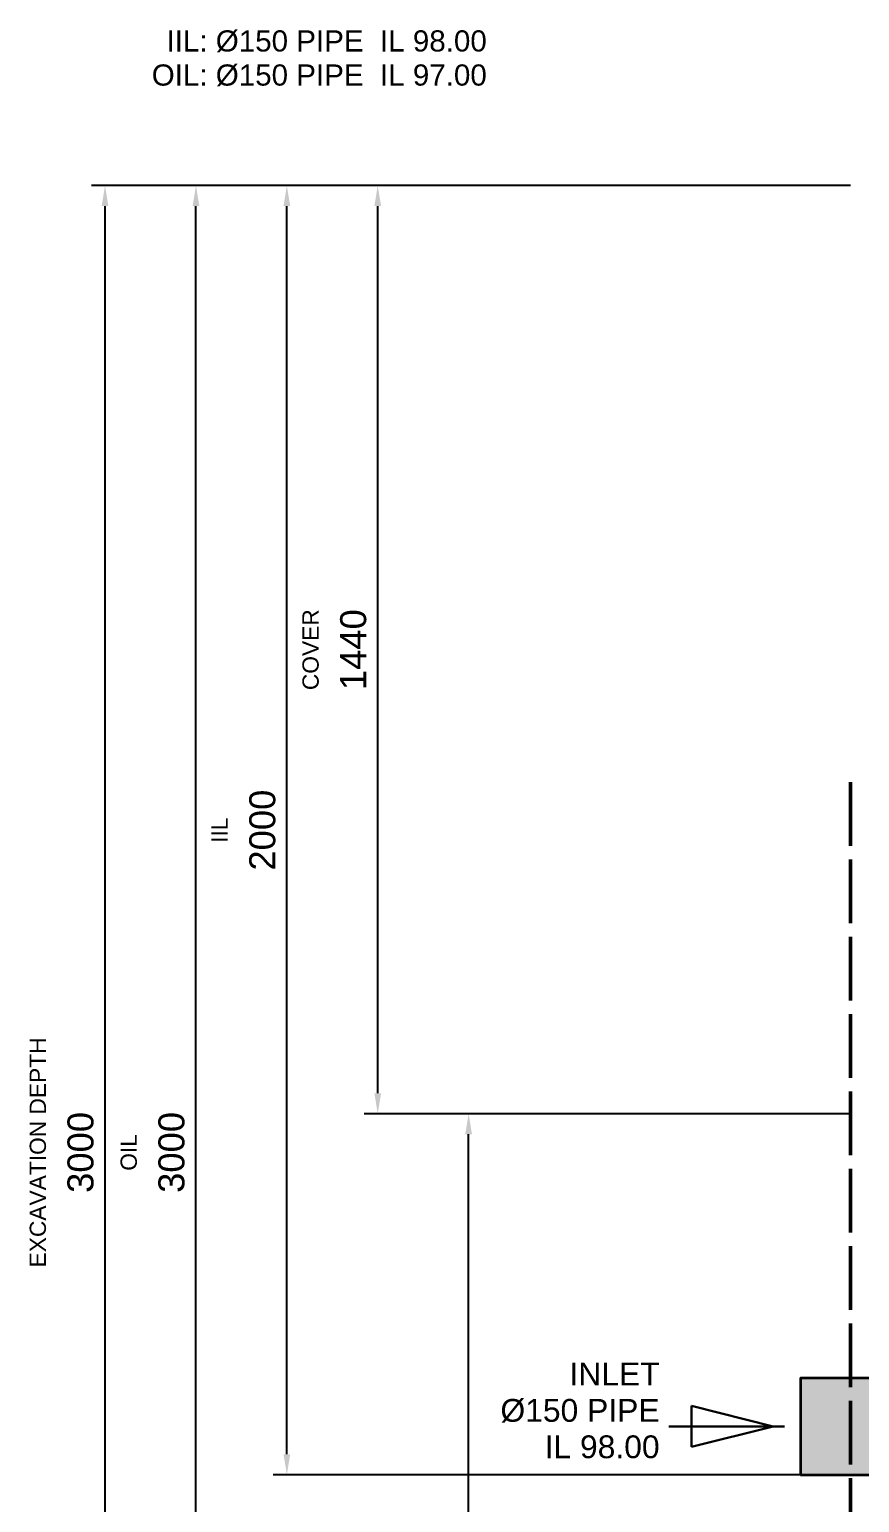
# Model space of a CAD drawing. Header units: millimetres. Extents: x -1348 to 4055, y -1079 to 3281.
# Drawn here: x -1338 to -49, y 957 to 3242 of the extents above; entities that cross this region are included whole.
import ezdxf
from ezdxf.enums import TextEntityAlignment as Align

# ---------------------------------------------------------------- set-up
doc = ezdxf.new("R2010")
doc.units = ezdxf.units.MM
doc.linetypes.add('DASH_99_21', pattern=[119.944444, 98.777778, -21.166667])
for name, color, linetype in [('ANNOTATIONS', 7, 'Continuous'), ('DIMENSIONS', 7, 'Continuous'), ('FLOW_INLET', 1, 'Continuous'), ('GEOFAB', 5, 'Continuous'), ('PIPES', 7, 'Continuous')]:
    doc.layers.add(name, color=color, linetype=linetype)
doc.styles.add('ARIAL', font='arial.ttf')
doc.dimstyles.get("Standard").update_dxf_attribs({"dimtxt": 2.5, "dimasz": 2.5, "dimexe": 1.25, "dimexo": 0.625, "dimtad": 1, "dimcen": 2.5, "dimazin": 3, "dimtfac": 1, "dimtmove": 0, "dimatfit": 3})

msp = doc.modelspace()

# ---------------------------------------------------------------- linework, layer by layer
at = {"layer": 'FLOW_INLET', "color": 1, "lineweight": 30}
for p, q in [((-310.4, 1106.8), (-183.4, 1075)), ((-310.4, 1043.2), (-310.4, 1106.8)), ((-345.7, 1075), (-165.8, 1075)), ((-310.4, 1043.2), (-183.4, 1075))]:
    msp.add_line(p, q, dxfattribs=at)
at = {"layer": 'GEOFAB', "color": 5, "linetype": 'DASH_99_21', "lineweight": 50}
msp.add_line((-63.5, -63.5), (-63.5, 2088.2), dxfattribs=at)
at = {"layer": 'PIPES', "lineweight": 35}
msp.add_lwpolyline([(-141.1, 1000), (0, 1000), (0, 1150), (-141.1, 1150)], close=True, dxfattribs=at)
at = {"layer": 'PIPES', "true_color": 0xbfbfbf}
msp.add_solid([(-141.1, 1000), (0, 1000), (-141.1, 1150), (0, 1150)], dxfattribs=at)

# ---------------------------------------------------------------- texts
at = {"layer": 'ANNOTATIONS', "style": 'ARIAL'}
for s, height, p in [('IIL: Ø150 PIPE  IL 98.00', 32.837, (-628.1, 3208.1)), ('OIL: Ø150 PIPE  IL 97.00', 32.837, (-628.1, 3155.2)), ('INLET', 35.36, (-359.8, 1138.5)), ('Ø150 PIPE', 35.36, (-359.8, 1082.1)), ('IL 98.00', 35.36, (-359.8, 1025.6))]:
    msp.add_text(s, height=height, dxfattribs=at).set_placement(p, align=Align.RIGHT)
at = {"layer": 'DIMENSIONS', "style": 'ARIAL'}
for s, height, p in [('COVER', 25.26, (-889.1, 2280)), ('IIL', 25.26, (-1030.3, 2000)), ('EXCAVATION DEPTH', 25.259, (-1312.5, 1500)), ('OIL', 25.26, (-1171.4, 1500))]:
    msp.add_text(s, height=height, rotation=90, dxfattribs=at).set_placement(p, align=Align.CENTER)

# ---------------------------------------------------------------- dimensions: what is measured, and where the dimension line sits
at = {"layer": 'DIMENSIONS'}
for base, p1, p2 in [((-1220.8, 0), (-63.5, 0), (-63.5, 3000)), ((-1079.6, 0), (-63.5, 0), (-63.5, 3000)), ((-938.5, 1000), (-63.5, 1000), (-63.5, 3000)), ((-797.4, 1560), (-63.5, 1560), (-63.5, 3000)), ((-656.3, 0), (-63.5, 0), (-63.5, 1560))]:
    msp.add_linear_dim(base=base, p1=p1, p2=p2, angle=90, dimstyle='Standard', override={"dimtxt": 40.414222, "dimasz": 31.75, "dimexe": 21.166667, "dimexo": 0, "dimgap": 17.638889, "dimtad": 1, "dimtih": 0, "dimtoh": 0, "dimdec": 0, "dimtxsty": 'ARIAL', "dimclrd": 7, "dimclre": 7, "dimclrt": 7}, dxfattribs=at).render()

doc.saveas('drawing.dxf')
